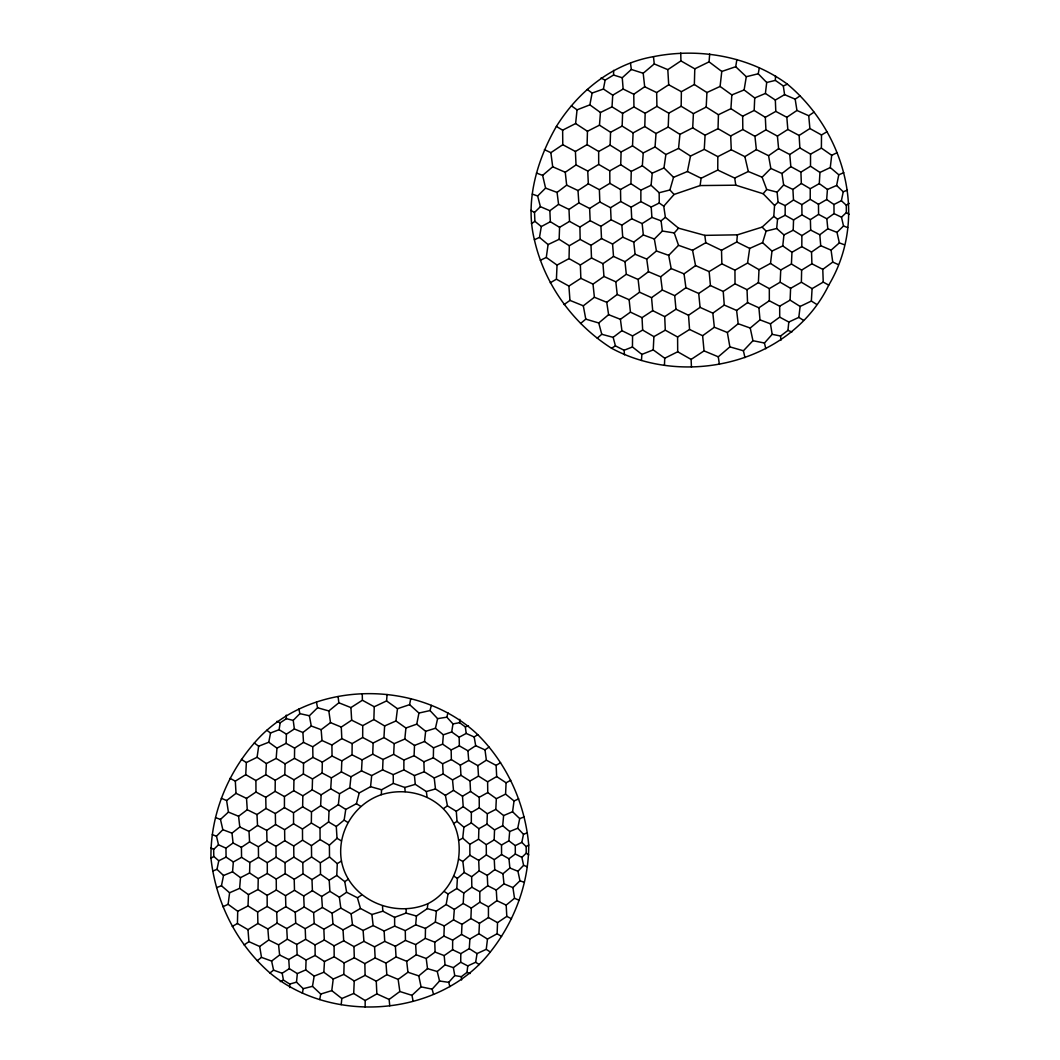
<?xml version="1.0" encoding="UTF-8"?>
<svg xmlns="http://www.w3.org/2000/svg" width="1060" height="1060" viewBox="0 0 1060 1060"><rect width="100%" height="100%" fill="white"/><g stroke="black" fill="none" stroke-linecap="round" stroke-linejoin="round"><path stroke-width="1.5" d="M458.635 840.5C453.653 803.082 416.037 784.003 381.282 794.695C354.04 803.997 336.656 832.551 341.466 861.012C348.608 899.132 393.472 918.689 427.856 903.703C450.937 892.069 461.868 865.41 458.635 840.5L462.73 838.142L463.896 827.197L457.032 821.367L456.29 811.284L447.452 805.892L445.385 795.384L435.475 788.958L434.229 777.974L424.225 771.76L414.42 775.549L403.873 769.891L403.886 760.047L393.671 754.362L383.031 759.463L372.723 754.177L362.123 759.887L352.026 754.826L341.81 760.881L332.045 756.032L322.32 762.127L322.107 772.992L312.528 778.941L312.197 789.859L302.842 795.795L302.643 806.806L293.54 812.742L293.54 823.805L284.623 829.675L284.756 840.686L275.958 846.357L276.103 857.249L285.034 862.668L285.18 873.652L294.216 879.27L294.494 890.307L303.703 895.991L304.167 906.962L313.627 912.647L314.197 923.499L323.856 929.196L324.307 939.995L334.085 945.838L343.705 940.803L353.96 946.593L363.925 941.36L374.564 946.832L384.727 941.386L395.393 946.262L405.45 940.419L415.652 944.566L425.298 938.365L434.759 942.168L443.901 936.086L444.286 925.923L453.521 919.855L454.329 909.427L463.207 903.478L463.776 893.063L471.833 887.207L471.647 876.726L479.133 870.869L478.696 860.375L486.341 854.903L486.275 844.661L478.563 839.215L478.882 828.708L471.316 822.891L471.356 812.41L463.207 806.633L462.491 796.206L453.508 790.362L452.527 779.908L443.173 773.959L442.616 763.77L433.341 757.794L423.881 761.769L414.076 755.714L403.886 760.047M276.103 857.249L267.292 862.668L267.292 873.466L276.249 879.045L276.329 890.016L285.537 895.673L285.842 906.671L295.25 912.276L295.714 923.141L305.214 928.679L305.638 939.319L315.072 944.937L315.138 955.471L324.466 961.486L334.178 956.783L344.142 962.93L354.305 957.776L364.852 963.606L375.16 957.909L385.986 963.103L396.056 956.915L406.695 961.288L416.222 954.782L426.226 958.505L435.103 952.079L444.18 955.59L452.593 949.733L460.808 953.642L469.262 948.634L469.898 939.028L478.921 933.728L479.451 923.34L488.435 917.549L488.435 906.83L496.915 900.669L496.279 890.069L503.977 883.841L502.943 873.771L509.86 868.008L508.972 858.772L501.565 854.546L501.512 845.019L494.159 839.891L494.543 829.887L486.964 824.15L487.335 813.762L479.279 807.839L479.2 797.319L470.547 791.462L470.004 781.021L460.967 775.31L460.345 765.174L451.361 759.583L451.162 749.937L442.616 744.16L433.54 747.83L424.517 741.523L414.513 745.418L404.827 739.045L394.188 743.643L383.945 737.588L373.133 743.02L362.679 737.495L352.158 743.59L341.824 738.608L331.912 745.021L322.015 740.516L312.74 746.783L312.925 757.383L303.544 763.266L303.372 773.972L293.951 779.776L293.752 790.694L284.451 796.563L284.424 807.614L275.348 813.537L275.534 824.534L266.709 830.378L267.001 841.189L275.958 846.357M562.635 130.168L562.78 144.703L575.408 151.474L576.03 164.923L587.743 171.044L588.327 183.791L599.364 189.674L599.841 201.996L610.56 207.707L620.723 201.519L631.137 207.177L640.863 201.599L640.863 190.151L630.925 183.698L631.256 171.415L620.723 164.711L621.094 151.964L610.109 145.154L610.56 132.248L599.47 125.186L587.452 131.268L575.62 123.556L562.635 130.168L556.381 126.445C537.036 160.126 524.859 201.042 534.386 239.732C544.456 284.345 573.01 323.764 611.514 348.236C685.158 388.026 791.025 363.13 828.748 285.127C868.67 218.069 845.363 132.606 787.408 84.177C749.513 56.233 699.255 47.488 653.463 56.657C612.19 63.812 578.137 91.518 556.381 126.445M837.175 152.64L831.702 155.303L830.271 167.559L819.963 172.435L810.516 166.221L810.529 154.137L799.863 147.936L799.134 135.455L787.832 129.466L786.825 117.289L775.801 111.393L765.32 117.316L754.177 110.465L742.663 116.203L730.923 108.69L718.442 114.732L706.198 107.06L693.412 113.619L681.169 106.265L681.381 91.703L694.353 84.522L694.79 68.834L680.931 60.897L680.745 53M289.738 987.602L289.738 984.051L283.431 980.076L282.172 973.252L273.586 970.165L269.942 972.947C236.632 943.89 215.723 902.087 210.966 858.269C210.211 816.253 226.84 774.555 254.32 743.007C308.645 679.433 418.13 677.95 477.742 734.646C507.183 763.942 525.097 803.745 528.728 845.019C528.794 883.669 514.285 921.895 490.303 952.026C439.622 1016.964 332.323 1024.901 269.942 972.947M801.333 183.459L810.251 188.733L810.211 199.32L801.863 204.62L801.956 214.875L793.556 219.937L785.155 215.273L785.182 205.614L793.49 200.009L792.92 189.448L801.333 183.459L800.923 172.131L790.84 166.632L789.766 154.522L778.61 148.652L777.417 136.091L765.929 129.85L765.32 117.316M362.679 737.495L362.732 725.649L373.862 719.541L374.259 706.755L386.555 700.925L387.099 694.486M365.157 1007L365.17 1000.534L353.709 993.485L341.824 998.507L331.78 990.636L320.729 994.055L312.488 986.33L314.157 976.128L323.843 972.258L333.238 979.029L343.811 974.392L354.239 980.99L365.104 975.359L376.26 981.202L386.834 974.657L398.149 979.4L407.941 972.245L418.766 975.876L427.511 968.641L437.25 971.503L445.054 964.865L444.18 955.59M687.423 171.508L701.124 178.252L717.753 170.064L717.819 156.641L704.264 149.367L690.51 156.045L687.423 171.508L673.55 177.311L669.907 189.978L674.081 194.457L700.103 185.566L735.799 185.195L763.16 193.742L774.555 205.468L773.787 216.399L762.127 227.118L737.402 234.83L704.807 235.36L678.546 228.178L665.389 217.313L663.745 206.21L659.267 203.016L659.161 192.734L651.092 185.288L652.245 173.164L642.333 165.757L643.248 152.931L655.053 146.929L656.021 133.507L668.211 127.041L668.754 113.168L681.169 106.265M678.546 228.178L674.253 232.948L678.533 245.31L668.701 255.354L671.179 268.564L684.044 273.851L685.913 287.724L698.726 293.461L710.438 285.564L723.225 291.434L735.03 283.802L747.035 289.658L758.377 282.636L769.322 288.611L780.173 282.212L780.743 269.995L791.422 264.006L791.966 252.267L801.81 246.622L801.877 235.598L810.675 230.086L819.804 234.763L820.731 245.681L811.536 252.041L811.907 263.781L801.638 270.101L801.373 282.225L790.601 288.333L790.097 300.126L779.683 306.181L769.322 300.775L758.907 307.798L747.552 302.643L736.607 310.421L724.271 305.068L712.837 313.137L700.077 307.387L688.523 315.257L689.57 329.474L702.621 335.715L704.052 350.886L691.107 359.419L691.451 367.104M452.593 949.733L452.66 940.127L461.524 934.443L461.988 924.333L470.905 918.543L471.302 908.115L479.849 902.206L479.796 891.712L487.746 885.736L487.269 875.388L494.755 869.65L494.278 859.66L486.341 854.903M831.702 155.303L821.394 148.108L821.5 134.978L827.038 131.718M641.446 360.453L641.883 354.398L632.449 346.978L632.568 335.914L642.651 330.071L653.901 336.616L665.296 330.19L677.592 337L677.698 351.774L691.107 359.419M267.292 862.668L258.521 857.354L258.375 846.768L249.577 841.892L249.007 831.398L257.527 825.462L256.984 814.544L265.981 808.449L265.742 797.305L275.123 791.343L275.255 780.266L284.782 774.582L285.127 763.849L294.468 758.351L294.614 748.108L303.518 742.424L312.74 746.783M352.026 754.826L352.158 743.59M445.054 964.865L453.362 967.608L460.702 962.241L460.808 953.642M343.705 940.803L343.042 929.872L332.986 924.095L332.111 913.216L322.399 907.453L321.644 896.482L312.409 890.692L311.998 879.575L303.014 873.824L302.802 862.654L293.858 857.103L293.726 845.999L302.537 840.196L302.484 829.013L311.335 823.024L311.494 811.88L320.623 805.838L321.127 794.828L330.733 788.826L331.396 777.894L341.373 771.879L341.81 760.881M425.298 938.365L425.484 928.414L435.342 922.054L436.389 911.07L446.154 904.511L448.049 893.991L456.807 888.505L457.39 878.382L464.174 872.46L462.862 861.488L458.755 859.143M587.267 89.451L592.116 93.055L603.418 89.027L605.127 80.149L613.554 75.035L613.647 70.358M433.341 757.794L433.54 747.83M315.138 955.471L306.088 960.029L297.131 954.596L296.734 944.433L287.326 939.2L286.73 928.56L277.11 923.154L276.7 912.143L267.2 906.472L267.133 895.356L258.004 889.539L258.243 878.634L249.59 872.976L249.855 862.509L258.521 857.354M550.259 282.781L556.42 279.204L557.043 265.079L569.034 258.613L569.326 245.721L580.151 239.427L591.003 245.297L591.506 257.977L580.363 264.987L580.853 278.329L568.902 286.067L569.962 300.391L564.092 304.578M232.246 926.453L237.427 923.512L237.718 911.282L228.125 904.326L222.905 906.724M575.408 151.474L587.107 144.65L587.452 131.268M656.021 133.507L644.798 126.537L645.156 113.287L656.922 106.384L668.754 113.168M799.889 95.983L795.172 99.163L784.585 94.645L783.313 85.953L775.377 80.388L775.509 75.83M343.811 974.392L344.142 962.93M673.55 177.311L663.971 167.944L665.879 154.535L678.546 148.426L679.924 134.368L692.697 127.836L705.085 135.216L718.031 128.671L718.442 114.732M801.877 235.598L793.198 230.232L793.556 219.937M314.157 976.128L305.731 969.9L306.088 960.029M230.02 778.345L235.32 781.127L236.022 793.331L246.516 798.379L255.977 792.032L255.91 780.531L265.808 774.714L266.378 763.571L276.17 758.404L276.978 748.135L286.081 743.351L286.425 734.156L294.362 728.975L302.908 732.487L311.282 726.007L321.154 729.678L330.508 722.628L341.267 727.067L351.668 720.19L362.732 725.649M372.723 754.177L373.133 743.02M569.326 245.721L559.137 239.308L559.587 227.33L569.525 221.394L579.913 227.078L580.151 239.427M610.56 132.248L622.14 126.087L622.617 113.38L633.946 106.927L645.156 113.287M237.427 923.512L247.987 929.66L257.898 923.472L257.633 911.997L248.027 905.956L248.464 894.613L239.613 888.373L229.596 892.772L228.125 904.326M460.702 962.241L467.765 965.912L475.649 962.268L477.053 953.589L486.249 949.323L487.481 939.067L497.113 933.754L497.537 922.637L506.812 916.37L506.176 905.121L514.511 898.271L512.934 887.591L519.97 880.767L517.929 871.254L523.6 865.331L521.878 857.354L515.319 854.029L515.279 845.615L508.88 840.818L509.688 831.517L502.692 825.713L503.619 815.577L495.815 809.363L496.332 798.697L487.759 792.575L487.613 781.803L478.51 776.092L477.848 765.651L468.719 760.444L467.937 750.798L459.364 745.869L451.162 749.937M425.484 928.414L415.692 924.81L405.291 930.627L394.651 926.109L384.131 931.024L373.16 925.579L363.103 930.455L352.503 924.757L351.138 913.866L340.803 908.089L339.359 897.21L329.912 891.367L329.209 880.224L320.517 874.222L320.345 862.813L311.587 856.983L311.454 845.628L320.08 839.573L320.014 828.151L328.573 821.924L329.024 810.754L338.352 804.672L339.558 793.754L349.8 787.739L350.953 776.794L361.5 770.858L371.676 775.562L382.594 769.878L393.233 774.621L403.873 769.891M436.389 911.07L427.286 908.645L416.434 916.025L406.007 913.084L394.611 917.351L382.845 911.189L371.901 914.502L360.479 908.486L357.419 897.767L346.633 892.268L344.765 881.642L336.775 875.441L337.279 863.648L329.514 857.01L329.395 845.138L337.027 838.301L336.285 826.508L344.142 820.096L345.759 809.429L356.412 803.705L359.234 792.933L370.576 786.692L381.574 789.779L393.313 783.393L404.827 787.461L415.295 784.347L426.345 791.542L435.475 788.958M353.709 993.485L354.239 980.99M382.594 769.878L383.031 759.463M414.076 755.714L414.513 745.418M754.177 110.465L754.72 97.957L744.12 89.941L731.824 94.923L720.085 86.443L721.78 71.457L709.074 61.851L709.683 53.994M515.279 845.615L521.825 842.369L523.481 834.299L517.744 828.244L519.705 818.612L512.576 811.748L514.034 800.949L505.58 794.125L506.084 782.783L496.69 776.582L496.12 765.399L486.368 760.179L485.003 749.87L475.701 745.697L474.178 736.991L466.201 733.44L459.152 737.23L459.364 745.869M664.434 365.356L664.752 358.227L653.238 349.88L653.901 336.616M643.248 152.931L632.515 145.856L633.111 132.884L644.798 126.537M393.671 754.362L394.188 743.643M758.377 282.636L759 269.651L770.514 263.423L771.985 251.088L762.59 242.674L766.115 231.106L776.675 228.496L783.936 234.909L782.757 245.92L771.985 251.088M692.697 127.836L693.412 113.619M235.32 781.127L245.748 774.661L246.344 762.551L241.415 759.397M706.198 107.06L706.94 92.525L694.353 84.522M323.843 972.258L324.466 961.486M361.5 770.858L362.123 759.887M383.945 737.588L384.621 725.954L373.862 719.541M381.282 794.695L381.574 789.779M704.264 149.367L705.085 135.216M779.683 306.181L779.71 317.139L788.812 322.041L798.816 317.377L800.128 306.446L811.351 301.053L812.092 288.638L823.236 282.106L828.748 285.127M810.251 188.733L819.274 183.619L819.963 172.435M599.47 125.186L600.45 112.493L612.017 106.848L612.733 95.175L623.148 89.027L633.761 94.247L644.692 86.761L656.657 92.551L668.701 84.773L667.813 69.655L680.931 60.897M466.201 733.44L465.34 726.922L459.589 722.681L459.801 719.342M730.923 108.69L731.824 94.923M406.007 913.084L406.285 908.963M810.675 230.086L810.396 219.659L818.572 214.372L818.479 204.288L826.667 199.545L827.436 189.448L819.274 183.619M442.616 744.16L443.358 734.819L435.435 728.26L425.656 731.294L416.752 724.152L405.914 727.995L395.95 720.959L384.621 725.954M239.613 888.373L240.501 877.654L232.551 871.797L233.346 861.965L241.561 857.354L249.855 862.509M415.692 924.81L416.434 916.025M678.533 245.31L692.551 250.279L705.788 242.714L721.515 250.279L736.74 241.985L737.402 234.83M776.675 228.496L777.55 219.155L785.155 215.273M302.365 993.286L303.213 988.675L296.495 982.169L297.343 973.597L305.731 969.9M370.576 786.692L371.676 775.562M404.827 739.045L405.914 727.995M341.201 1004.655L341.824 998.507M575.62 123.556L577.051 109.843L571.419 105.841M765.81 348.753L764.459 343.029L772.183 334.337L780.571 336.02L787.938 330.402L788.812 322.041M424.517 741.523L425.656 731.294M427.286 908.645L427.856 903.703M449.877 986.621L448.738 982.342L454.753 975.558L461.339 976.684L466.996 972.391L467.765 965.912M754.72 97.957L765.399 93.452L766.711 82.494L758.218 73.776L759.357 67.787M331.78 990.636L333.238 979.029M395.95 720.959L397.474 708.716L386.555 700.925M540.348 260.296L546.284 257.447L548.086 244.569L559.137 239.308M700.103 185.566L701.124 178.252M246.344 762.551L257.09 757.277L258.666 746.213L268.763 742.238L276.978 748.135M692.551 250.279L695.572 265.61L709.153 271.585L721.86 263.821L734.951 270.168L747.565 263.052L749.685 248.411L762.59 242.674M266.802 730.26L270.538 732.99L279.098 729.691L280.171 722.801L286.372 718.68L293.223 720.389L299.874 713.645L298.894 709.021M443.358 734.819L451.692 731.943L452.978 723.914L446.843 717.169L447.929 712.85M744.12 89.941L746.293 76.718L735.706 66.714L736.885 59.559M534.386 239.732L539.487 237.413L541.302 226.562L550.352 221.726L559.587 227.33M319.749 999.553L320.729 994.055M446.843 717.169L437.608 718.64L430.029 710.571L418.938 713.049L409.624 704.662L410.71 698.699M268.763 742.238L270.538 732.99M577.051 109.843L589.864 104.861L592.116 93.055M416.752 724.152L418.938 713.049M827.436 189.448L836.618 185.487L838.778 174.781L843.787 172.701M216.584 887.644L221.447 885.749L223.527 875.494L232.551 871.797M212.888 870.989L216.995 869.346L218.771 860.773L226.085 857.103L233.346 861.965M826.667 199.545L833.955 204.487L841.375 200.711L843.256 191.807L847.47 190.071M435.435 728.26L437.608 718.64M430.029 710.571L431.327 705.364M763.16 193.742L766.711 189.462L762.113 177.206L748.32 171.508L734.686 178.053L717.753 170.064M663.745 206.21L674.081 194.457M774.555 205.468L778.08 202.221L777.112 192.151L783.645 184.983L781.975 173.509L770.832 168.434L768.553 155.688L756.363 149.619L754.945 136.329L742.822 129.532L730.671 135.958L718.031 128.671M433.5 994.306L432.135 989.152L439.555 981.017L448.738 982.342M744.942 357.604L743.418 350.767L752.944 340.697L750.228 328.03L738.184 323.737L727.359 332.495L714.347 327.248L702.621 335.715M246.516 798.379L247.272 809.734L238.579 816.253L239.785 826.986L231.994 833.147L233.067 842.991L225.952 848.146L218.506 844.793L216.478 836.194L222.839 829.702L220.467 819.406L215.538 817.631M762.113 177.206L770.832 168.434M685.913 287.724L674.703 295.634L662.314 290.029L660.658 276.819L648.468 271.691L646.732 259.064L656.432 250.981L654.351 239.017L662.341 231.027L661.082 220.811L665.389 217.313M544.376 149.606L550.856 152.68L552.71 166.791L565.258 172.263L566.663 185.156L557.07 192.416L558.567 204.341L549.862 210.715L540.414 206.673L537.632 195.994L545.582 188.11L542.627 175.377L536.453 173.045M844.37 244.767L839.348 242.873L837.003 232.378L843.508 225.979L841.481 217.194L834.034 213.643L826.84 218.784L827.807 228.748L819.804 234.763M541.302 226.562L534.902 221.328L534.505 212.451L540.414 206.673M311.282 726.007L309.374 715.752L317.563 707.749L316.463 702.21M521.878 857.354L526.21 853.207L526.184 846.635L521.825 842.369M218.771 860.773L213.802 856.44L213.669 849.418L218.506 844.793M841.481 217.194L846.344 212.583L846.304 205.256L841.375 200.711M413.122 1001.236L411.969 995.34L421.085 986.86L432.135 989.152M220.467 819.406L228.417 812.106L226.615 800.538L221.315 798.273M623.148 89.027L622.26 77.751L631.349 69.47L630.501 63.309M462.862 861.488L469.898 855.261L469.832 844.33L462.73 838.142M838.221 264.549L832.749 262.098L831.08 250.16L839.348 242.873M597.257 338.166L601.775 334.284L613.144 337.345L621.915 330.667L620.405 319.312L608.612 314.674L606.731 302.299L594.395 297.264L583.305 305.81L569.962 300.391M719.382 364.362L718.283 356.809L729.876 346.872L743.418 350.767M542.627 175.377L552.71 166.791M644.692 86.761L643.195 73.259L654.258 63.931L653.463 56.657M580.549 323.512L585.783 319.139L598.741 322.969L608.612 314.674M750.228 328.03L760.007 319.868L758.907 307.798M317.563 707.749L328.825 710.942L338.842 702.78L338.1 696.566M660.658 276.819L671.179 268.564M781.975 173.509L790.84 166.632M257.275 960.665L261.502 957.379L271.612 961.049L279.628 955.007L278.568 944.844L268.736 939.995L267.875 928.957L257.898 923.472M226.615 800.538L236.022 793.331M662.314 290.029L651.555 297.648L639.577 292.215L638.133 279.456L648.468 271.691M580.853 278.329L593.004 284.12L603.962 276.461L615.82 281.814L626.301 274.262L624.989 261.688L635.099 254.254L633.774 242.091L643.327 234.949L654.351 239.017M606.731 302.299L617.212 294.494L615.82 281.814M508.972 858.772L515.319 854.029M389.762 1005.808L389.126 999.434L399.845 991.511L411.969 995.34M823.236 282.106L822.785 269.359L832.749 262.098M760.007 319.868L770.461 323.83L779.71 317.139M617.212 294.494L629.123 299.702L639.577 292.215M244.131 944.937L248.928 941.638L259.687 946.487L268.736 939.995M620.405 319.312L630.435 312.13L629.123 299.702M684.044 273.851L695.572 265.61M494.278 859.66L501.565 854.546M768.553 155.688L778.61 148.652M485.003 749.87L489.044 747.088M603.962 276.461L602.954 263.662L613.515 256.44L624.989 261.688M565.258 172.263L576.03 164.923M531.404 223.7L534.902 221.328M613.515 256.44L612.574 244.038L622.724 237.135L633.774 242.091M339.359 897.21L346.633 892.268M443.796 808.369L447.452 805.892M786.825 117.289L796.948 110.465L808.727 115.725L813.974 112.174M344.765 881.642L348.25 879.283M456.29 811.284L463.207 806.633M550.856 152.68L562.78 144.703M241.561 857.354L241.415 847.324L249.577 841.892M569.525 221.394L568.995 209.429L578.84 202.897L578.005 190.548L588.327 183.791M665.296 330.19L664.713 316.635L675.975 309.242L688.523 315.257M474.178 736.991L477.742 734.646M630.435 312.13L642.042 317.642L652.708 310.646L664.713 316.635M467.937 750.798L475.701 745.697M579.913 227.078L590.155 220.679L600.927 226.297L611.103 219.778L621.862 225.157L631.733 218.744L642.161 223.567L651.913 217.419L661.082 220.811M789.766 154.522L799.863 147.936M846.304 205.256L849.166 203.401M258.375 846.768L267.001 841.189M302.802 862.654L311.587 856.983M210.966 858.269L213.802 856.44M453.614 823.567L457.032 821.367M278.568 944.844L287.326 939.2M799.134 135.455L809.893 128.538L821.5 134.978M477.848 765.651L486.368 760.179M282.172 973.252L289.34 968.654L288.77 959.538L279.628 955.007M591.003 245.297L601.524 238.579L612.574 244.038M338.842 702.78L350.926 707.59L362.387 700.249L362.255 693.73M357.419 897.767L361.5 895.17M777.417 136.091L787.832 129.466M526.184 846.635L528.728 845.019M578.84 202.897L589.625 208.449L599.841 201.996M285.034 862.668L293.858 857.103M320.345 862.813L329.514 857.01M329.209 880.224L336.775 875.441M677.592 337L689.57 329.474M337.279 863.648L341.466 861.012M311.998 879.575L320.517 874.222M267.875 928.957L277.11 923.154M496.12 765.399L500.572 762.63M445.385 795.384L453.508 790.362M321.644 896.482L329.912 891.367M294.216 879.27L303.014 873.824M800.923 172.131L810.516 166.221M717.819 156.641L731.281 149.778L744.862 156.641L756.363 149.619M303.703 895.991L312.409 890.692M587.743 171.044L598.688 164.419L598.661 151.474L587.107 144.65M486.275 844.661L494.159 839.891M599.364 189.674L609.871 183.353L609.765 170.845L598.688 164.419M611.514 348.236L615.436 345.878L624.088 350.264L632.449 346.978M276.249 879.045L285.18 873.652M286.73 928.56L295.714 923.141M285.537 895.673L294.494 890.307M276.7 912.143L285.842 906.671M295.25 912.276L304.167 906.962M754.945 136.329L765.929 129.85M313.627 912.647L322.399 907.453M332.111 913.216L340.803 908.089M288.77 959.538L297.131 954.596M462.491 796.206L470.547 791.462M469.832 844.33L478.563 839.215M775.801 111.393L775.337 100.037L784.585 94.645M463.896 827.197L471.316 822.891M267.133 895.356L276.329 890.016M470.004 781.021L478.51 776.092M257.633 911.997L267.2 906.472M471.356 812.41L479.279 807.839M487.613 781.803L496.69 776.582M305.214 928.679L314.197 923.499M296.734 944.433L305.638 939.319M351.138 913.866L360.479 908.486M258.243 878.634L267.292 873.466M501.512 845.019L508.88 840.818M365.17 1000.534L376.856 993.869L389.126 999.434M460.345 765.174L468.719 760.444M478.882 828.708L486.964 824.15M609.765 170.845L620.723 164.711M323.856 929.196L332.986 924.095M609.871 183.353L620.511 189.488L630.925 183.698M810.529 154.137L821.394 148.108M598.661 151.474L610.109 145.154M479.2 797.319L487.759 792.575M452.527 779.908L460.967 775.31M343.042 929.872L352.503 924.757M315.072 944.937L324.307 939.995M621.094 151.964L632.515 145.856M248.464 894.613L258.004 889.539M506.084 782.783L510.774 780.292M487.335 813.762L495.815 809.363M237.718 911.282L248.027 905.956M240.501 877.654L249.59 872.976M631.256 171.415L642.333 165.757M494.543 829.887L502.692 825.713M783.936 234.909L793.198 230.232M664.752 358.227L677.698 351.774M640.863 201.599L651.198 207.018L659.267 203.016M496.332 798.697L505.58 794.125M280.277 981.626L283.431 980.076M694.79 68.834L709.074 61.851M442.616 763.77L451.361 759.583M640.863 190.151L651.092 185.288M706.94 92.525L720.085 86.443M434.229 777.974L443.173 773.959M652.245 173.164L663.971 167.944M514.034 800.949L518.698 798.882M783.313 85.953L787.408 84.177M503.619 815.577L512.576 811.748M509.688 831.517L517.744 828.244M641.883 354.398L653.238 349.88M465.34 726.922L468.427 725.702M523.481 834.299L527.164 832.869M519.705 818.612L524.064 816.955M721.78 71.457L735.706 66.714M397.474 708.716L409.624 704.662M289.738 984.051L296.495 982.169M659.161 192.734L669.907 189.978M303.213 988.675L312.488 986.33M746.293 76.718L758.218 73.776M766.711 82.494L775.377 80.388M452.978 723.914L459.589 722.681M662.341 231.027L674.253 232.948M752.944 340.697L764.459 343.029M299.874 713.645L309.374 715.752M766.711 189.462L777.112 192.151M613.554 75.035L622.26 77.751M631.349 69.47L643.195 73.259M532.332 194.126L537.632 195.994M656.432 250.981L668.701 255.354M212.305 834.697L216.478 836.194M545.582 188.11L557.07 192.416M519.97 880.767L524.329 882.397M222.839 829.702L231.994 833.147M466.996 972.391L470.083 973.557M843.508 225.979L847.708 227.595M787.938 330.402L791.939 331.965M827.807 228.748L837.003 232.378M523.6 865.331L527.27 866.788M509.86 868.008L517.929 871.254M228.417 812.106L238.579 816.253M635.099 254.254L646.732 259.064M704.052 350.886L718.283 356.809M503.977 883.841L512.934 887.591M654.258 63.931L667.813 69.655M514.511 898.271L519.188 900.284M820.731 245.681L831.08 250.16M435.342 922.054L444.286 925.923M626.301 274.262L638.133 279.456M443.901 936.086L452.66 940.127M276.965 721.317L280.171 722.801M566.663 185.156L578.005 190.548M778.08 202.221L785.182 205.614M239.785 826.986L249.007 831.398M783.645 184.983L792.92 189.448M496.915 900.669L506.176 905.121M558.567 204.341L568.995 209.429M621.915 330.667L632.568 335.914M736.74 241.985L749.685 248.411M247.272 809.734L256.984 814.544M591.506 257.977L602.954 263.662M494.755 869.65L502.943 873.771M312.925 757.383L322.32 762.127M487.746 885.736L496.279 890.069M601.007 78.029L605.127 80.149M811.907 263.781L822.785 269.359M341.373 771.879L350.953 776.794M506.812 916.37L511.516 918.795M233.067 842.991L241.415 847.324M453.521 919.855L461.988 924.333M322.107 772.992L331.396 777.894M818.572 214.372L826.84 218.784M257.527 825.462L266.709 830.378M479.849 902.206L488.435 906.83M255.977 792.032L265.742 797.305M294.468 758.351L303.544 763.266M265.981 808.449L275.348 813.537M303.372 773.972L312.528 778.941M668.701 84.773L681.381 91.703M362.387 700.249L374.259 706.755M461.524 934.443L469.898 939.028M793.49 200.009L801.863 204.62M556.42 279.204L568.902 286.067M349.8 787.739L359.234 792.933M479.133 870.869L487.269 875.388M801.81 246.622L811.536 252.041M286.081 743.351L294.614 748.108M312.197 789.859L321.127 794.828M530.808 210.383L534.505 212.451M330.733 788.826L339.558 793.754M488.435 917.549L497.537 922.637M293.752 790.694L302.842 795.795M275.123 791.343L284.451 796.563M569.034 258.613L580.363 264.987M471.833 887.207L479.796 891.712M284.424 807.614L293.54 812.742M470.905 918.543L479.451 923.34M801.956 214.875L810.396 219.659M275.534 824.534L284.623 829.675M284.782 774.582L293.951 779.776M464.174 872.46L471.647 876.726M302.643 806.806L311.494 811.88M463.207 903.478L471.302 908.115M245.748 774.661L255.91 780.531M747.565 263.052L759 269.651M469.898 855.261L478.696 860.375M293.54 823.805L302.484 829.013M210.781 847.722L213.669 849.418M320.623 805.838L329.024 810.754M780.173 282.212L790.601 288.333M265.808 774.714L275.255 780.266M311.335 823.024L320.014 828.151M337.027 838.301L341.28 840.818M328.573 821.924L336.285 826.508M284.756 840.686L293.726 845.999M791.422 264.006L801.638 270.101M801.373 282.225L812.092 288.638M320.08 839.573L329.395 845.138M810.211 199.32L818.479 204.288M446.154 904.511L454.329 909.427M497.113 933.754L501.579 936.457M279.098 729.691L286.425 734.156M356.412 803.705L360.533 806.21M276.17 758.404L285.127 763.849M302.537 840.196L311.454 845.628M612.017 106.848L622.617 113.38M289.34 968.654L297.343 973.597M622.14 126.087L633.111 132.884M846.344 212.583L849.219 214.385M668.211 127.041L679.924 134.368M478.921 933.728L487.481 939.067M798.816 317.377L803.48 320.305M790.097 300.126L800.128 306.446M811.351 301.053L816.571 304.339M453.945 876.209L457.39 878.382M678.546 148.426L690.51 156.045M344.142 820.096L347.693 822.361M469.262 948.634L477.053 953.589M475.649 962.268L479.226 964.547M338.352 804.672L345.759 809.429M770.514 263.423L780.743 269.995M526.21 853.207L528.755 854.863M456.807 888.505L463.776 893.063M444.365 891.566L448.049 893.991M765.399 93.452L775.337 100.037M603.418 89.027L612.733 95.175M486.249 949.323L490.303 952.026M257.09 757.277L266.378 763.571M782.757 245.92L791.966 252.267M655.053 146.929L665.879 154.535M546.284 257.447L557.043 265.079M451.692 731.943L459.152 737.23M589.864 104.861L600.45 112.493M773.787 216.399L777.55 219.155M254.32 743.007L258.666 746.213M539.487 237.413L548.086 244.569M830.271 167.559L838.778 174.781M221.447 885.749L229.596 892.772M216.995 869.346L223.527 875.494M836.618 185.487L843.256 191.807M762.127 227.118L766.115 231.106M613.144 337.345L615.436 345.878M598.741 322.969L601.775 334.284M437.25 971.503L439.555 981.017M744.862 156.641L748.32 171.508M271.612 961.049L273.586 970.165M418.766 975.876L421.085 986.86M583.305 305.81L585.783 319.139M727.359 332.495L729.876 346.872M453.362 967.608L454.753 975.558M259.687 946.487L261.502 957.379M770.461 323.83L772.183 334.337M795.172 99.163L796.948 110.465M734.686 178.053L735.799 185.195M328.825 710.942L330.508 722.628M398.149 979.4L399.845 991.511M704.807 235.36L705.788 242.714M426.345 791.542L427.008 796.484M293.223 720.389L294.362 728.975M426.226 958.505L427.511 968.641M736.607 310.421L738.184 323.737M371.901 914.502L373.16 925.579M406.695 961.288L407.941 972.245M712.837 313.137L714.347 327.248M593.004 284.12L594.395 297.264M642.161 223.567L643.327 234.949M414.42 775.549L415.295 784.347M698.726 293.461L700.077 307.387M674.703 295.634L675.975 309.242M808.727 115.725L809.893 128.538M709.153 271.585L710.438 285.564M624.088 350.264L624.499 354.808M651.555 297.648L652.708 310.646M404.827 787.461L405.145 791.581M321.154 729.678L322.015 740.516M723.225 291.434L724.271 305.068M461.339 976.684L461.59 979.996M247.987 929.66L248.928 941.638M363.103 930.455L363.925 941.36M621.862 225.157L622.724 237.135M385.986 963.103L386.834 974.657M780.571 336.02L780.875 340.392M382.488 906.287L382.845 911.189M651.198 207.018L651.913 217.419M395.393 946.262L396.056 956.915M302.908 732.487L303.518 742.424M350.926 707.59L351.668 720.19M384.131 931.024L384.727 941.386M415.652 944.566L416.222 954.782M374.564 946.832L375.16 957.909M631.137 207.177L631.733 218.744M642.042 317.642L642.651 330.071M600.927 226.297L601.524 238.579M376.26 981.202L376.856 993.869M341.267 727.067L341.824 738.608M610.56 207.707L611.103 219.778M730.671 135.958L731.281 149.778M589.625 208.449L590.155 220.679M549.862 210.715L550.352 221.726M747.035 289.658L747.552 302.643M434.759 942.168L435.103 952.079M423.881 761.769L424.225 771.76M286.253 715.116L286.372 718.68M353.96 946.593L354.305 957.776M721.515 250.279L721.86 263.821M364.852 963.606L365.104 975.359M656.657 92.551L656.922 106.384M620.511 189.488L620.723 201.519M405.291 930.627L405.45 940.419M633.761 94.247L633.946 106.927M225.952 848.146L226.085 857.103M331.912 745.021L332.045 756.032M742.663 116.203L742.822 129.532M833.955 204.487L834.034 213.643M393.233 774.621L393.313 783.393M334.085 945.838L334.178 956.783M734.951 270.168L735.03 283.802M394.611 917.351L394.651 926.109M769.322 288.611L769.322 300.775"/></g></svg>
